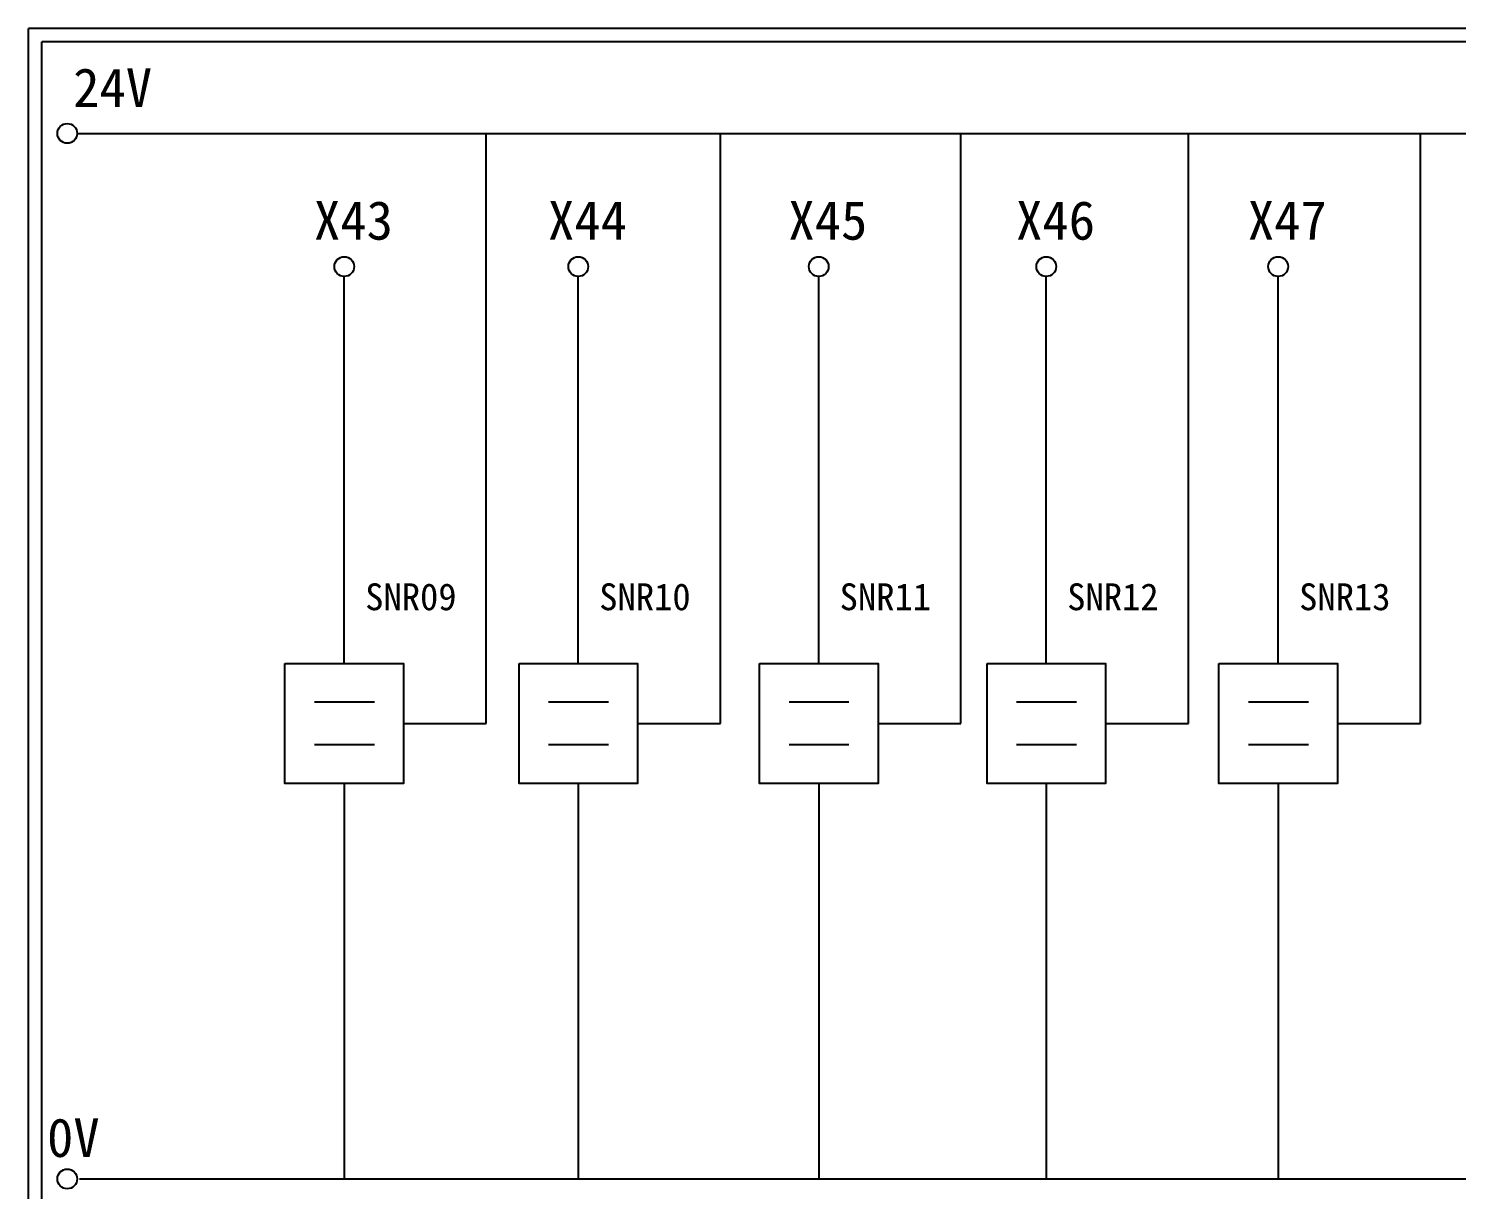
# Model space of a CAD drawing. Extents: x 325 to 612, y 3 to 207.
# Drawn here: x 325.3 to 458.2, y 99 to 207 of the extents above; entities that cross this region are included whole.
import ezdxf

# ---------------------------------------------------------------- set-up
doc = ezdxf.new("R2010")
doc.units = 0
doc.layers.get('0').update_dxf_attribs({"linetype": 'CONTINUOUS'})
doc.layers.add('圖框層', color=7, linetype='CONTINUOUS')
doc.layers.add('標尺寸層', color=3, linetype='CONTINUOUS')
doc.styles.add('STSL', font='KAIU.TTF')

msp = doc.modelspace()

# ---------------------------------------------------------------- linework, layer by layer
for p, q in [((367.92, 142.31), (367.92, 197.22)), ((389.71, 142.31), (389.71, 197.22)), ((412.08, 142.31), (412.08, 197.22)), ((433.26, 142.31), (433.26, 197.22)), ((454.84, 142.31), (454.84, 197.22)), ((354.7, 147.89), (354.7, 183.91)), ((376.48, 147.89), (376.48, 183.91)), ((398.85, 147.89), (398.85, 183.91)), ((420.03, 147.89), (420.03, 183.91)), ((441.61, 147.89), (441.61, 183.91)), ((360.21, 142.31), (367.92, 142.31)), ((382, 142.31), (389.71, 142.31)), ((404.37, 142.31), (412.08, 142.31)), ((425.55, 142.31), (433.26, 142.31)), ((447.12, 142.31), (454.84, 142.31)), ((354.7, 136.73), (354.7, 99.96)), ((376.48, 136.73), (376.48, 99.96)), ((398.85, 136.73), (398.85, 99.96)), ((420.03, 136.73), (420.03, 99.96)), ((441.61, 136.73), (441.61, 99.96))]:
    msp.add_line(p, q)
for points in [[(349.18, 147.89), (360.21, 147.89), (360.21, 136.73), (349.18, 136.73)], [(370.97, 147.89), (382, 147.89), (382, 136.73), (370.97, 136.73)], [(393.34, 147.89), (404.37, 147.89), (404.37, 136.73), (393.34, 136.73)], [(414.52, 147.89), (425.55, 147.89), (425.55, 136.73), (414.52, 136.73)], [(436.1, 147.89), (447.12, 147.89), (447.12, 136.73), (436.1, 136.73)]]:
    msp.add_lwpolyline(points, close=True)
at = {"layer": '圖框層', "color": 7}
for p, q in [((612.32, 206.97), (325.32, 206.97)), ((325.32, 3), (325.32, 206.97)), ((611.07, 205.72), (326.57, 205.72)), ((326.57, 4.25), (326.57, 205.72))]:
    msp.add_line(p, q, dxfattribs=at)
at = {"layer": '標尺寸層', "color": 7}
for p, q in [((329.84, 197.22), (607.44, 197.22)), ((351.94, 144.34), (357.51, 144.34)), ((373.72, 144.34), (379.29, 144.34)), ((396.09, 144.34), (401.66, 144.34)), ((417.27, 144.34), (422.84, 144.34)), ((438.85, 144.34), (444.42, 144.34)), ((351.94, 140.37), (357.51, 140.37)), ((373.72, 140.37), (379.29, 140.37)), ((396.09, 140.37), (401.66, 140.37)), ((417.27, 140.37), (422.84, 140.37)), ((438.85, 140.37), (444.42, 140.37)), ((330.05, 99.96), (607.92, 99.96))]:
    msp.add_line(p, q, dxfattribs=at)
for centre in [(328.92, 197.22), (354.7, 184.83), (376.48, 184.83), (398.85, 184.83), (420.03, 184.83), (441.61, 184.83), (328.92, 99.96)]:
    msp.add_circle(centre, 0.92, dxfattribs=at)

# ---------------------------------------------------------------- texts
at = {"layer": '圖框層', "color": 4, "style": 'STSL'}
for s, height, p in [('24V', 3.6, (329.47, 199.68)), ('X43', 3.6, (351.88, 187.33)), ('X44', 3.6, (373.66, 187.33)), ('X45', 3.6, (396.03, 187.33)), ('X46', 3.6, (417.22, 187.33)), ('X47', 3.6, (438.79, 187.33)), ('SNR09', 2.5, (356.65, 152.86)), ('SNR10', 2.5, (378.43, 152.86)), ('SNR11', 2.5, (400.8, 152.86)), ('SNR12', 2.5, (421.98, 152.86)), ('SNR13', 2.5, (443.56, 152.86)), ('0V', 3.6, (327.04, 102))]:
    msp.add_text(s, height=height, dxfattribs=at).set_placement(p)

doc.saveas('drawing.dxf')
